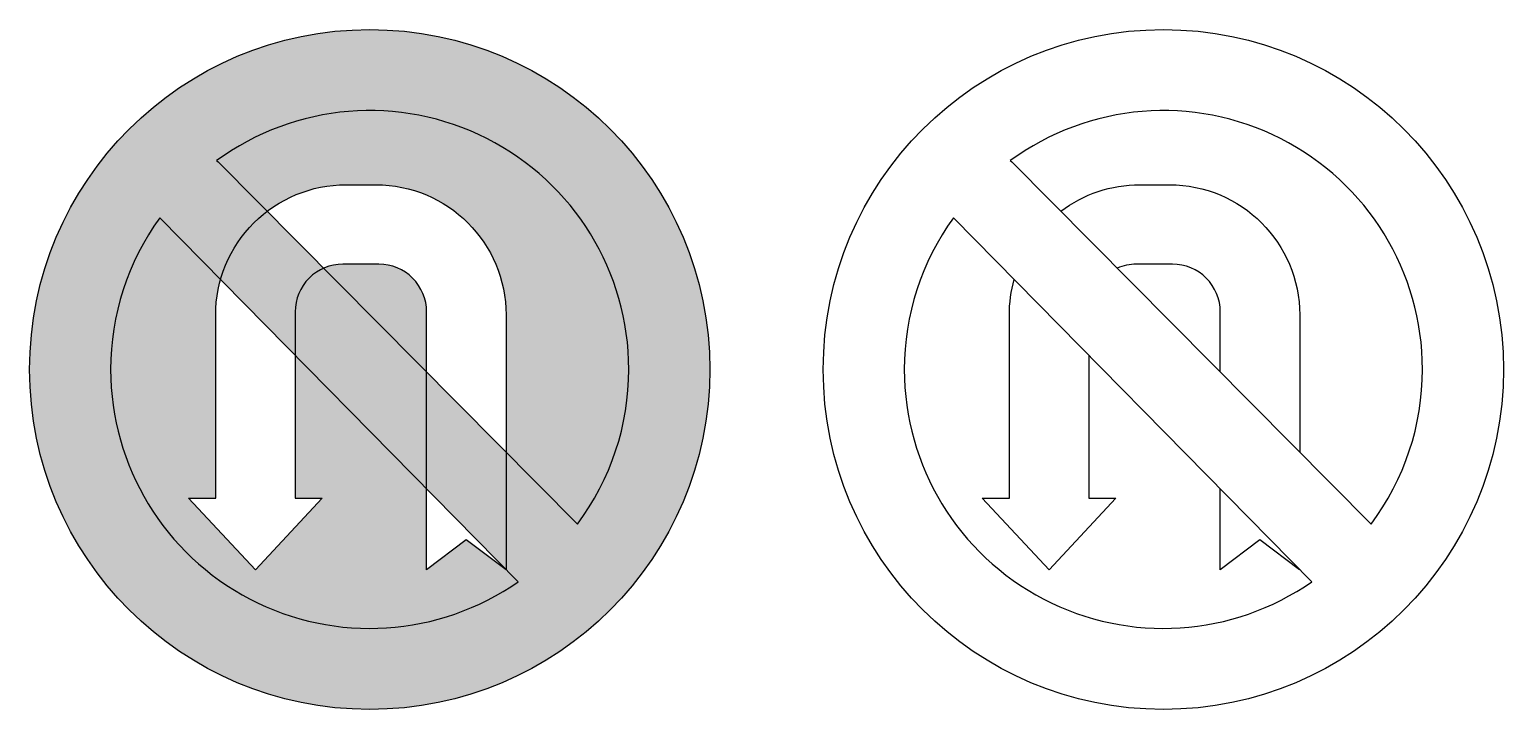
# Model space of a CAD drawing. Extents: x -700 to 600, y 0 to 600.
import ezdxf

# ---------------------------------------------------------------- set-up
doc = ezdxf.new("R2010")
doc.units = 0
doc.header["$MEASUREMENT"] = 0

msp = doc.modelspace()

# ---------------------------------------------------------------- hatches: boundary and pattern name
h = msp.add_hatch(color=1)
edge = h.paths.add_edge_path()
edge.add_arc((-399.9945, 300.006), 300.0055, 0, 180, ccw=False)
edge.add_arc((-399.9945, 300.006), 300.0055, -180, 0, ccw=False)
edge = h.paths.add_edge_path(flags=16)
edge.add_line((-535.059, 484.319), (-533.715, 483.292))
edge.add_line((-533.715, 483.292), (-216.69, 163.573))
edge.add_arc((-399.9884786924068, 300.0049591328745), 228.4994786947775, 323.3391062395059, 360.0002609953146)
edge.add_arc((-399.9948162996924, 300.0024940206108), 228.5058163265886, 0.000879092818288657, 126.2333642956551)
edge = h.paths.add_edge_path(flags=16)
edge.add_line((-269.031, 112.757), (-585.154, 433.909))
edge.add_arc((-400.0007915646817, 300.0053866729102), 228.4992084361414, 144.1253808869845, 179.9998462092979)
edge.add_arc((-399.9944576599255, 300.0091178721608), 228.5055423613456, 180.0007817793566, 304.96880316584)
h = msp.add_hatch(color=7)
edge = h.paths.add_edge_path()
edge.add_line((-535.059, 484.319), (-533.715, 483.292))
edge.add_line((-533.715, 483.292), (-216.69, 163.573))
edge.add_arc((-399.9884786924068, 300.0049591328745), 228.4994786947775, 323.3391062395059, 360.0002609953146)
edge.add_arc((-399.9948162996924, 300.0024940206108), 228.5058163265886, 0.000879092818288657, 126.2333642956551)
edge = h.paths.add_edge_path()
edge.add_line((-314.799, 149.667), (-349.799, 123.326))
edge.add_line((-349.799, 123.326), (-349.834, 350.944))
edge.add_arc((-391.8348219989922, 350.9731688751448), 42.00083212764128, 359.960209036616, 450.0125202454252)
edge.add_line((-391.844, 392.974), (-423.754, 392.98))
edge.add_arc((-423.7657440864455, 350.9797384428257), 42.00026319911129, 89.98397899096157, 180.0337476086966)
edge.add_line((-465.766, 350.955), (-465.799, 186.356))
edge.add_line((-465.799, 186.356), (-441.799, 186.356))
edge.add_line((-441.799, 186.356), (-500.799, 123.326))
edge.add_line((-500.799, 123.326), (-559.799, 186.356))
edge.add_line((-559.799, 186.356), (-535.799, 186.355))
edge.add_line((-535.799, 186.355), (-535.866, 348.1))
edge.add_arc((-420.8666747434154, 348.0806749781497), 114.9993268803178, 89.98969928278069, 179.990371750633, ccw=False)
edge.add_line((-420.846, 463.08), (-394.711, 463.07))
edge.add_arc((-394.7229521552022, 348.070042527401), 114.9999580937036, 0.018413113125802738, 89.99404514521791, ccw=False)
edge.add_line((-279.723, 348.107), (-279.799, 123.326))
edge.add_line((-279.799, 123.326), (-314.799, 149.667))
edge = h.paths.add_edge_path()
edge.add_line((-269.031, 112.757), (-585.154, 433.909))
edge.add_arc((-400.0007915646817, 300.0053866729102), 228.4992084361414, 144.1253808869845, 179.9998462092979)
edge.add_arc((-399.9944576599255, 300.0091178721608), 228.5055423613456, 180.0007817793566, 304.96880316584)

# ---------------------------------------------------------------- linework, layer by layer
at = {"color": 1}
msp.add_lwpolyline([(-700, 300.006, -1), (-99.98900000000003, 300.006, -1)], format="xyb", close=True, dxfattribs=at)
for points in [[(0.001999999999952706, 300.0080000000002, -1), (600.009, 300.0080000000002, -1)], [(-535.059, 484.319), (-533.715, 483.292), (-216.69, 163.573, 0.161343), (-171.489, 300.006, 0.614197)], [(164.9389999999999, 484.3210000000001), (166.289, 483.2940000000001), (483.309, 163.5750000000002, 0.161343), (528.509, 300.0080000000002, 0.614197)], [(-314.799, 149.667), (-349.799, 123.326), (-349.834, 350.944, 0.414481), (-391.844, 392.974), (-423.754, 392.98, 0.414468), (-465.766, 350.955), (-465.799, 186.356), (-441.799, 186.356), (-500.799, 123.326), (-559.799, 186.356), (-535.799, 186.355), (-535.866, 348.1, -0.414217), (-420.846, 463.08), (-394.711, 463.07, -0.414089), (-279.723, 348.107), (-279.799, 123.326)], [(-269.031, 112.757), (-585.154, 433.909, 0.157823), (-628.5, 300.006, 0.6066239999999999)], [(430.9690000000001, 112.7590000000001), (114.8489999999999, 433.9110000000002, 0.157823), (71.50199999999995, 300.0080000000002, 0.6066239999999999)]]:
    msp.add_lwpolyline(points, format="xyb", close=True)
for points in [[(209.559, 439.6450000000001, -0.163943), (279.1589999999999, 463.0820000000002), (305.289, 463.0720000000001, -0.414089), (420.279, 348.1100000000001), (420.229, 227.4190000000002)], [(350.1789999999999, 298.0300000000001), (350.1689999999999, 350.9460000000002, 0.414481), (308.1589999999999, 392.9760000000002), (276.249, 392.9830000000002, 0.104214), (259.299, 389.4160000000002)], [(234.229, 312.3870000000002), (234.1990000000001, 186.3590000000002), (258.1990000000001, 186.3590000000002), (199.1990000000001, 123.3280000000001), (140.1990000000001, 186.3590000000002), (164.1990000000001, 186.3580000000002), (164.1389999999999, 348.1020000000001, -0.06906319999999999), (168.489, 379.4190000000001)]]:
    msp.add_lwpolyline(points, format="xyb")
msp.add_lwpolyline([(420.1889999999999, 123.7080000000001), (420.1889999999999, 123.3080000000002), (385.1889999999999, 149.7080000000001), (350.1889999999999, 123.3080000000002), (350.1889999999999, 194.8590000000002)])

doc.saveas('drawing.dxf')
